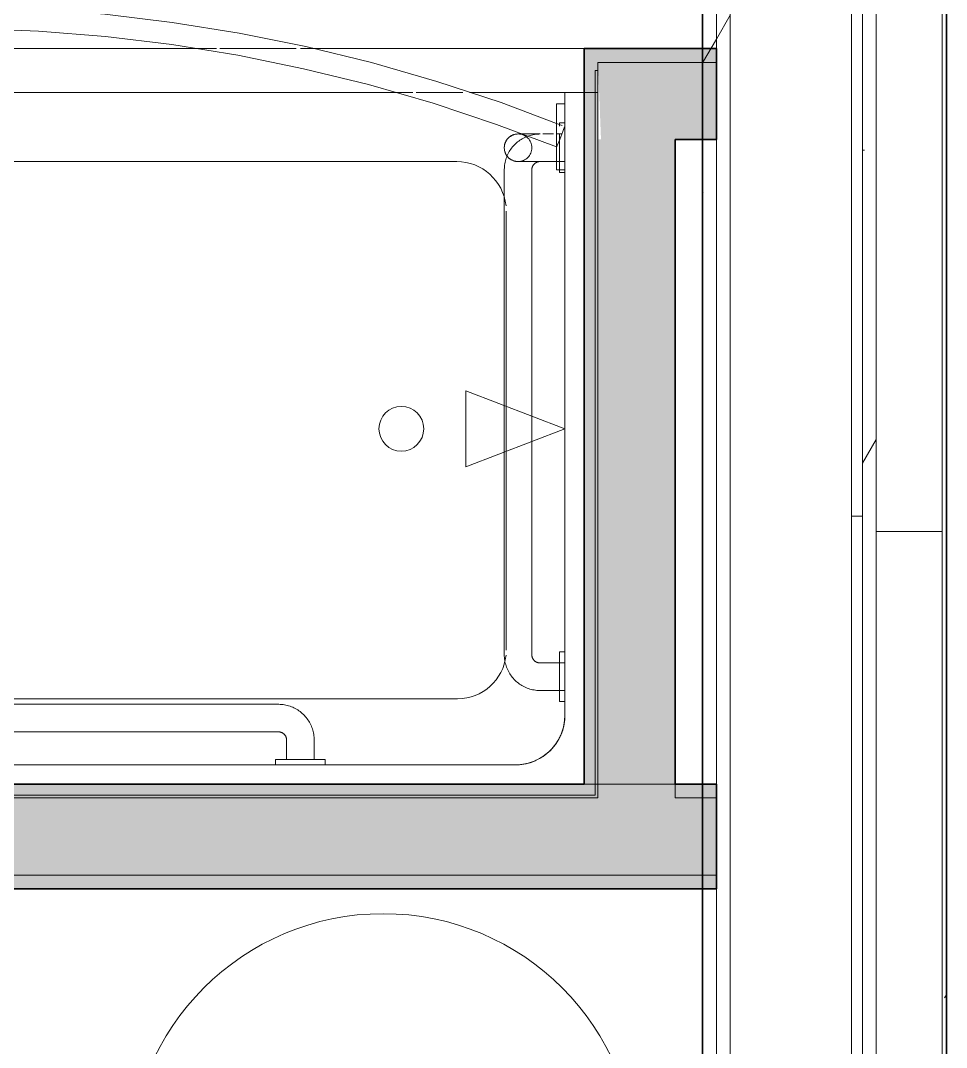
# Model space of a CAD drawing. Header units: inches. Extents: x 6 to 8416, y -388 to 6104.
# Drawn here: x 4754.59 to 4796.6, y 1080.62 to 1127.21 of the extents above; entities that cross this region are included whole.
import ezdxf

# ---------------------------------------------------------------- set-up
doc = ezdxf.new("R2010")
doc.units = ezdxf.units.IN
doc.header["$MEASUREMENT"] = 0
doc.linetypes.add('Dash 1_16_', pattern=[48, 24, -24])
doc.linetypes.add('Hidden 1_16_', pattern=[36, 24, -12])
for name, color, linetype, lineweight in [('A-GENM', 13, 'Continuous', 18), ('A-ROOM', 32, 'Continuous', 13), ('A-WALL', 113, 'Continuous', 25), ('A-WALL-PATT', 111, 'Continuous', 35), ('I-WALL', 2, 'Continuous', 25), ('M-EQPM', 50, 'Continuous', 18), ('P-SANR-FIXT', 6, 'Continuous', 18), ('Q-SPCQ', 91, 'Continuous', 18)]:
    doc.layers.add(name, color=color, linetype=linetype, lineweight=lineweight)
pattern_1 = [(0, (4127.29, 0), (61.44, 15.36), [5.069, -41.011, 5.069, -41.011, -245.76]), (0, (4127.29, 0), (61.44, 15.36), [-92.16, 5.069, -87.091, 5.069, -41.011, -107.52]), (0, (4127.29, 0), (61.44, 15.36), [-230.4, 5.069, -25.651, 5.069, -71.731]), (120, (4150.33, 7.68), (-44.02215, 45.5286), [5.069, -41.011, 5.069, -41.011, -245.76]), (120, (4150.33, 7.68), (-44.02215, 45.5286), [-92.16, 5.069, -87.091, 5.069, -41.011, -107.52]), (120, (4150.33, 7.68), (-44.02215, 45.5286), [-230.4, 5.069, -25.651, 5.069, -71.731]), (240, (4158.01, 38.4), (-17.41785, -60.8886), [5.069, -41.011, 5.069, -41.011, -245.76]), (240, (4158.01, 38.4), (-17.41785, -60.8886), [-92.16, 5.069, -87.091, 5.069, -41.011, -107.52]), (240, (4158.01, 38.4), (-17.41785, -60.8886), [-230.4, 5.069, -25.651, 5.069, -71.731])]

# ---------------------------------------------------------------- blocks, each defined once
blk = doc.blocks.new('GM BA Shower-Unit-Tub-Prefab-ICC ADA-AM - ICC Type B_ Option A Forward_ 60_W x 32_D-2224280-LEVEL 3 - PLAN Copy 1 Copy 1')
at = {"layer": 'A-GENM'}
blk.add_line((0, -32), (0.625, -32), dxfattribs=at)
blk = doc.blocks.new('PL BA Toilet-Unit-Two Piece-ICC ADA-AM - ICC Type B_ Side Approach_ Swing Up Bar-V343-LEVEL 3 - PLAN Copy 1 Copy 1')
at = {"layer": 'A-GENM', "linetype": 'Hidden 1_16_', "lineweight": 9}
for p, q in [((0, 47.172), (0, 23.578)), ((0, 23.578), (0, 22.678)), ((0, 22.536), (0, 19.066)), ((0, 18.875), (0, 18.276)), ((0, 18.276), (0, 6)), ((0, 6), (0, 0.625))]:
    blk.add_line(p, q, dxfattribs=at)
blk = doc.blocks.new('z Nested-Shower Surround-Tub-Prefab - Variable-V348-LEVEL 3 - PLAN Copy 1 Copy 1')
at = {"layer": 'A-GENM'}
for p, q in [((60, 0), (0, 0)), ((0, 0), (0, -32)), ((0, -0.625), (0, 0)), ((0, 0), (59.375, 0)), ((0, -29.875), (0, -0.625)), ((56.25, -1.5), (3.75, -1.5)), ((3.75, -1.5), (56.25, -1.5)), ((56.25, -1.5), (3.75, -1.5)), ((1.5, -3.75), (1.5, -5.058)), ((1.5, -29.25), (1.5, -3.75)), ((1.5, -3.75), (1.5, -5.058)), ((53.877, -4.5), (6.371, -4.5)), ((1.5, -5.942), (1.5, -29.058)), ((1.5, -5.942), (1.5, -29.058)), ((4.159, -15.729), (4.159, -6.712)), ((4.159, -17.771), (4.159, -15.729)), ((4.159, -26.623), (4.159, -17.771)), ((53.839, -28.873), (6.409, -28.873)), ((1.5, -30.75), (1.5, -29.25)), ((0, -32), (0, -29.875)), ((1.5, -30), (1.5, -30.75)), ((1.5, -30), (1.5, -30.75)), ((1.5, -30.75), (1.5, -32)), ((1.5, -32), (1.5, -30.75)), ((1.5, -30.75), (1.5, -32)), ((0, -32), (1.5, -32)), ((0.625, -32), (0.125, -32)), ((1.5, -32), (0.625, -32)), ((1.5, -32), (5.826, -32)), ((6.125, -32), (8.252, -32)), ((8.398, -32), (9.275, -32)), ((9.275, -32), (26.625, -32))]:
    blk.add_line(p, q, dxfattribs=at)
at = {"layer": 'A-GENM', "lineweight": 9}
for p, q in [((60, 0), (0, 0)), ((0, 0), (0, -33)), ((0, -0.625), (0, 0)), ((0, 0), (59.375, 0)), ((0.125, -33), (0.125, -0.125)), ((0.125, -0.125), (59.875, -0.125)), ((0.125, -0.313), (0.125, -0.625)), ((59.375, -0.125), (0.312, -0.125)), ((0, -29.875), (0, -0.625)), ((0.125, -0.625), (0.125, -29.875)), ((0, -32), (0, -29.875)), ((0.125, -29.875), (0.125, -32)), ((0, -33), (0, -32)), ((0.125, -32), (0.125, -33)), ((0, -33), (0.125, -33)), ((0.125, -33), (0, -33))]:
    blk.add_line(p, q, dxfattribs=at)
at = {"layer": 'A-GENM'}
blk.add_circle((8.92, -16.75), 1.016, dxfattribs=at)
for centre, radius, start, end in [((3.75, -3.75), 2.25, 90, 180), ((3.75, -3.75), 2.25, 114.9713, 155.0287), ((3.75, -3.75), 2.25, 114.9713, 150), ((3.75, -3.75), 2.25, 110.0287, 114.9713), ((3.75, -3.75), 2.25, 110.0287, 114.9713), ((3.75, -3.75), 2.25, 90, 110.0287), ((3.75, -3.75), 2.25, 105, 110.0287), ((3.75, -3.75), 2.25, 90, 105), ((3.75, -3.75), 2.25, 150, 155.0287), ((3.75, -3.75), 2.25, 159.9713, 180), ((3.75, -3.75), 2.25, 159.9713, 180), ((3.75, -3.75), 2.25, 155.0287, 159.9713), ((3.75, -3.75), 2.25, 155.0287, 159.9713), ((6.371, -6.712), 2.212, 90, 173.9023), ((6.409, -26.623), 2.25, 186.2418, 270)]:
    blk.add_arc(centre, radius, start, end, dxfattribs=at)
blk = doc.blocks.new('z Nested-Shower Grab Bars - Variable-V349-LEVEL 3 - PLAN Copy 1 Copy 1')
at = {"layer": 'A-GENM', "linetype": 'Dash 1_16_', "lineweight": 9}
for p, q in [((10.875, 0), (10.875, -0.25)), ((11.205, 0), (10.875, 0)), ((11.438, 0), (10.875, 0)), ((10.875, 0), (10.875, -0.25)), ((11.438, 0), (10.875, 0)), ((10.913, 0), (10.875, 0)), ((10.875, -0.25), (11.687, -0.25)), ((10.875, -0.25), (11.687, -0.25)), ((10.875, -0.25), (11.687, -0.25)), ((10.875, -0.25), (13.125, -0.25)), ((11.205, 0), (10.913, 0)), ((12, 0), (11.205, 0)), ((11.438, 0), (11.205, 0)), ((11.375, -0.25), (11.375, -1.125)), ((11.688, -0.25), (11.375, -0.25)), ((11.688, -0.25), (11.375, -0.25)), ((11.375, -0.25), (11.375, -1.125)), ((12.625, -0.25), (11.375, -0.25)), ((11.688, -0.25), (11.375, -0.25)), ((12, 0), (11.438, 0)), ((11.709, 0), (11.438, 0)), ((11.709, 0), (11.438, 0)), ((12.162, -0.25), (11.688, -0.25)), ((11.838, -0.25), (11.688, -0.25)), ((12.162, -0.25), (11.688, -0.25)), ((12, 0), (11.709, 0)), ((12, 0), (11.709, 0)), ((12, -0.25), (11.838, -0.25)), ((12.563, 0), (12, 0)), ((12.291, 0), (12, 0)), ((12.291, 0), (12, 0)), ((12.291, 0), (12, 0)), ((12.162, -0.25), (12, -0.25)), ((12.313, -0.25), (12.162, -0.25)), ((12.313, -0.25), (12.162, -0.25)), ((12.313, -0.25), (12.162, -0.25)), ((12.563, 0), (12.291, 0)), ((12.563, 0), (12.291, 0)), ((12.974, 0), (12.291, 0)), ((12.313, -0.25), (13.125, -0.25)), ((12.313, -0.25), (13.125, -0.25)), ((12.625, -0.25), (12.313, -0.25)), ((12.625, -0.25), (12.313, -0.25)), ((12.313, -0.25), (13.125, -0.25)), ((12.625, -0.25), (12.313, -0.25)), ((13.087, 0), (12.563, 0)), ((12.795, 0), (12.563, 0)), ((12.795, 0), (12.563, 0)), ((12.625, -1.125), (12.625, -0.25)), ((12.625, -1.125), (12.625, -0.25)), ((12.974, 0), (12.795, 0)), ((12.974, 0), (12.795, 0)), ((13.125, 0), (12.974, 0)), ((13.125, 0), (12.974, 0)), ((13.125, 0), (12.974, 0)), ((13.125, 0), (13.087, 0)), ((13.125, -0.25), (13.125, 0)), ((13.125, -0.25), (13.125, 0)), ((35, -1.5), (13, -1.5)), ((35, -1.5), (13, -1.5)), ((13, -2.75), (35, -2.75)), ((13, -2.75), (35, -2.75)), ((0.25, -2.875), (0, -2.875)), ((0, -2.875), (0, -2.913)), ((0, -2.875), (0, -2.913)), ((0, -2.913), (0, -3.205)), ((0, -2.913), (0, -3.205)), ((0, -3.205), (0, -3.709)), ((0, -3.205), (0, -3.438)), ((0.25, -3.438), (0.25, -2.875)), ((0.25, -5.125), (0.25, -2.875)), ((1.125, -3.375), (0, -3.375)), ((0, -3.375), (0, -3.396)), ((0, -3.375), (0, -3.459)), ((0, -3.396), (0, -4)), ((0, -3.459), (0, -3.558)), ((0, -3.558), (0, -3.688)), ((0, -3.688), (0, -3.838)), ((0, -3.709), (0, -4.291)), ((0, -3.838), (0, -4)), ((0, -4), (0, -4.541)), ((0, -4), (0, -4.162)), ((0, -4.162), (0, -4.313)), ((0, -4.291), (0, -4.795)), ((0, -4.313), (0, -4.442)), ((0, -4.442), (0, -4.541)), ((0, -4.541), (0, -4.604)), ((0, -4.541), (0, -4.604)), ((0, -4.563), (0, -4.795)), ((0, -4.604), (0, -4.625)), ((0, -4.604), (0, -4.625)), ((0, -4.625), (1.125, -4.625)), ((0.25, -5.125), (0.25, -4.563)), ((0, -4.795), (0, -5.087)), ((0, -4.795), (0, -4.974)), ((0, -4.974), (0, -5.087)), ((0, -5.087), (0, -5.125)), ((0, -5.087), (0, -5.125)), ((0, -5.125), (0.25, -5.125)), ((1.5, -5), (1.5, -14.674)), ((2.75, -14.194), (2.75, -5)), ((2.75, -16.306), (2.75, -14.194)), ((1.5, -14.674), (1.5, -15.826)), ((1.5, -15.826), (1.5, -27)), ((2.75, -27), (2.75, -16.306)), ((0.25, -26.875), (0, -26.875)), ((0, -26.875), (0, -27.709)), ((0, -26.875), (0, -26.913)), ((0.25, -26.875), (0, -26.875)), ((0, -26.875), (0, -27.438)), ((0, -26.875), (0, -27.026)), ((0, -26.913), (0, -27.438)), ((0.25, -27.438), (0.25, -26.875)), ((0.25, -27.687), (0.25, -26.875)), ((0.25, -27.687), (0.25, -26.875)), ((0.25, -27.709), (0.25, -26.875)), ((0, -27.026), (0, -27.709)), ((1.125, -27.375), (0, -27.375)), ((0, -27.375), (0, -27.459)), ((0, -27.375), (0, -27.396)), ((0, -27.396), (0, -27.558)), ((0, -27.438), (0, -27.709)), ((0, -27.459), (0, -27.558)), ((1.125, -27.375), (0.25, -27.375)), ((0.25, -27.375), (0.25, -27.688)), ((0.25, -27.375), (0.25, -27.688)), ((2.007, -27.375), (2.025, -27.375)), ((2.025, -27.375), (2.042, -27.375)), ((2.071, -27.375), (2.083, -27.375)), ((2.083, -27.375), (2.094, -27.375)), ((2.094, -27.375), (2.103, -27.375)), ((2.103, -27.375), (2.11, -27.375)), ((2.11, -27.375), (2.116, -27.375)), ((2.116, -27.375), (2.121, -27.375)), ((2.121, -27.375), (2.124, -27.375)), ((2.124, -27.375), (2.125, -27.375)), ((2.125, -27.375), (2.15, -27.375)), ((2.15, -27.375), (2.175, -27.377)), ((2.175, -27.377), (2.2, -27.379)), ((2.2, -27.379), (2.225, -27.383)), ((2.322, -27.407), (2.345, -27.415)), ((2.345, -27.415), (2.368, -27.424)), ((2.368, -27.424), (2.391, -27.435)), ((2.436, -27.458), (2.457, -27.47)), ((0, -27.558), (0, -27.688)), ((0, -27.558), (0, -27.688)), ((0, -27.688), (0, -27.838)), ((0, -27.688), (0, -27.838)), ((0, -27.749), (0, -28)), ((0, -27.749), (0, -28)), ((0, -27.749), (0, -28)), ((0, -27.838), (0, -28.442)), ((0, -27.838), (0, -28)), ((0.25, -27.688), (0.25, -27.838)), ((0.25, -27.688), (0.25, -27.838)), ((0.25, -27.991), (0.25, -27.749)), ((0.25, -27.838), (0.25, -28)), ((0.25, -27.838), (0.25, -28)), ((2.418, -27.984), (2.456, -27.932)), ((2.526, -27.823), (2.558, -27.766)), ((2.558, -27.766), (2.588, -27.708)), ((2.573, -27.565), (2.59, -27.583)), ((2.637, -27.642), (2.651, -27.662)), ((2.688, -27.728), (2.698, -27.75)), ((2.698, -27.75), (2.708, -27.774)), ((2.745, -27.918), (2.747, -27.943)), ((2.747, -27.943), (2.749, -27.968)), ((0, -28), (0, -28.162)), ((0, -28.113), (0, -28.291)), ((0, -28.113), (0, -28.291)), ((0, -28.113), (0, -28.291)), ((0, -28.162), (0, -28.313)), ((0, -28.291), (0, -28.503)), ((0, -28.291), (0, -28.503)), ((0, -28.291), (0, -28.503)), ((0, -28.313), (0, -28.442)), ((0.25, -28), (0.25, -28.313)), ((0.25, -28), (0.25, -28.162)), ((0.25, -28.291), (0.25, -28.113)), ((0.25, -28.162), (0.25, -28.313)), ((0.25, -28.313), (0.25, -28.442)), ((0.25, -28.313), (0.25, -28.442)), ((2.095, -28.303), (2.147, -28.264)), ((2.335, -28.085), (2.377, -28.035)), ((2.377, -28.035), (2.418, -27.984)), ((2.63, -28.368), (2.615, -28.388)), ((2.645, -28.347), (2.63, -28.368)), ((2.693, -28.26), (2.682, -28.283)), ((2.72, -28.19), (2.712, -28.214)), ((2.727, -28.166), (2.72, -28.19)), ((2.734, -28.142), (2.727, -28.166)), ((2.746, -28.068), (2.743, -28.093)), ((2.749, -27.968), (2.75, -27.993)), ((2.75, -27.993), (2.75, -28.018)), ((0, -28.442), (0, -28.541)), ((0, -28.442), (0, -28.541)), ((0, -28.541), (0, -28.604)), ((0, -28.541), (0, -28.604)), ((0, -28.563), (0, -28.795)), ((0, -28.563), (0, -28.795)), ((0, -28.563), (0, -28.795)), ((0, -28.563), (0, -28.795)), ((0, -28.604), (0, -28.625)), ((0, -28.604), (0, -28.625)), ((0.154, -28.625), (0.375, -28.625)), ((0.25, -28.442), (0.25, -28.541)), ((0.25, -28.442), (0.25, -28.541)), ((0.25, -28.541), (0.25, -28.604)), ((0.25, -28.541), (0.25, -28.604)), ((0.25, -28.604), (0.25, -28.625)), ((0.25, -28.604), (0.25, -28.625)), ((0.515, -28.625), (1.004, -28.625)), ((0.515, -28.625), (1.004, -28.625)), ((1.125, -28.625), (1.19, -28.624)), ((1.136, -28.625), (1.125, -28.625)), ((1.19, -28.624), (1.255, -28.62)), ((1.255, -28.625), (1.216, -28.625)), ((1.255, -28.62), (1.32, -28.613)), ((1.295, -28.625), (1.255, -28.625)), ((1.334, -28.625), (1.295, -28.625)), ((1.32, -28.613), (1.384, -28.604)), ((1.384, -28.604), (1.448, -28.593)), ((1.45, -28.625), (1.412, -28.625)), ((1.448, -28.593), (1.511, -28.578)), ((1.487, -28.625), (1.45, -28.625)), ((1.524, -28.625), (1.487, -28.625)), ((1.561, -28.625), (1.524, -28.625)), ((1.596, -28.625), (1.561, -28.625)), ((1.631, -28.625), (1.596, -28.625)), ((1.636, -28.543), (1.697, -28.521)), ((1.697, -28.521), (1.758, -28.497)), ((1.927, -28.625), (1.903, -28.625)), ((1.95, -28.625), (1.927, -28.625)), ((1.972, -28.625), (1.95, -28.625)), ((1.993, -28.625), (1.972, -28.625)), ((2.012, -28.625), (1.993, -28.625)), ((2.03, -28.625), (2.012, -28.625)), ((2.046, -28.625), (2.03, -28.625)), ((2.061, -28.625), (2.046, -28.625)), ((2.112, -28.625), (2.105, -28.625)), ((2.118, -28.625), (2.112, -28.625)), ((2.122, -28.625), (2.118, -28.625)), ((2.124, -28.625), (2.122, -28.625)), ((2.125, -28.625), (2.124, -28.625)), ((2.138, -28.625), (2.125, -28.625)), ((2.238, -28.615), (2.213, -28.619)), ((2.311, -28.597), (2.287, -28.604)), ((2.381, -28.57), (2.358, -28.58)), ((2.403, -28.56), (2.381, -28.57)), ((0, -28.974), (0, -29.087)), ((0, -28.974), (0, -29.087)), ((0, -28.974), (0, -29.087)), ((0, -28.974), (0, -29.087)), ((0, -29.087), (0, -29.125)), ((0, -29.087), (0, -29.125)), ((0, -29.087), (0, -29.125)), ((0, -29.087), (0, -29.125)), ((0, -29.125), (0.245, -29.125)), ((0, -29.125), (0.245, -29.125)), ((0.25, -29.087), (0.25, -28.974)), ((0.25, -29.087), (0.25, -28.974)), ((0.25, -29.087), (0.25, -28.974)), ((0.25, -29.087), (0.25, -28.974)), ((0.25, -29.125), (0.25, -29.087)), ((0.25, -29.125), (0.25, -29.087)), ((0.25, -29.125), (0.25, -29.087)), ((0.25, -29.125), (0.25, -29.087))]:
    blk.add_line(p, q, dxfattribs=at)
at = {"layer": 'A-GENM', "linetype": 'Dash 1_16_', "lineweight": 9, "flags": 128}
for points in [[(11.375, -1.125), (11.376, -1.19), (11.38, -1.255), (11.387, -1.32), (11.396, -1.384), (11.407, -1.448), (11.422, -1.511), (11.438, -1.574), (11.457, -1.636), (11.479, -1.697), (11.503, -1.758), (11.53, -1.817), (11.559, -1.875), (11.59, -1.932), (11.623, -1.988), (11.659, -2.043), (11.697, -2.095), (11.736, -2.147), (11.778, -2.197), (11.822, -2.244), (11.868, -2.291), (11.915, -2.335), (11.965, -2.377), (12.016, -2.418), (12.068, -2.456), (12.122, -2.492), (12.177, -2.526), (12.234, -2.558), (12.292, -2.588), (12.351, -2.615), (12.411, -2.64), (12.472, -2.662), (12.534, -2.682), (12.597, -2.699), (12.66, -2.714), (12.724, -2.726), (12.788, -2.736), (12.853, -2.743), (12.917, -2.748), (12.982, -2.75), (13, -2.75)], [(11.375, -1.125), (11.376, -1.19), (11.38, -1.255), (11.387, -1.32), (11.396, -1.384), (11.407, -1.448), (11.422, -1.511), (11.438, -1.574), (11.457, -1.636), (11.479, -1.697), (11.503, -1.758), (11.53, -1.817), (11.559, -1.875), (11.59, -1.932), (11.623, -1.988), (11.659, -2.043), (11.697, -2.095), (11.736, -2.147), (11.778, -2.197), (11.822, -2.244), (11.868, -2.291), (11.915, -2.335), (11.965, -2.377), (12.016, -2.418), (12.068, -2.456), (12.122, -2.492), (12.177, -2.526), (12.234, -2.558), (12.292, -2.588), (12.351, -2.615), (12.411, -2.64), (12.472, -2.662), (12.534, -2.682), (12.597, -2.699), (12.66, -2.714), (12.724, -2.726), (12.788, -2.736), (12.853, -2.743), (12.917, -2.748), (12.982, -2.75), (13, -2.75)], [(13, -1.5), (12.985, -1.5), (12.97, -1.499), (12.955, -1.497), (12.94, -1.495), (12.925, -1.493), (12.911, -1.489), (12.896, -1.485), (12.882, -1.481), (12.868, -1.476), (12.854, -1.47), (12.84, -1.464), (12.827, -1.458), (12.814, -1.45), (12.801, -1.443), (12.788, -1.435), (12.776, -1.426), (12.764, -1.417), (12.753, -1.407), (12.742, -1.397), (12.731, -1.386), (12.721, -1.375), (12.711, -1.364), (12.702, -1.352), (12.693, -1.34), (12.684, -1.328), (12.677, -1.315), (12.669, -1.302), (12.662, -1.288), (12.656, -1.275), (12.65, -1.261), (12.645, -1.247), (12.641, -1.233), (12.637, -1.218), (12.633, -1.203), (12.63, -1.189), (12.628, -1.174), (12.627, -1.159), (12.625, -1.144), (12.625, -1.129), (12.625, -1.125)], [(13, -1.5), (12.985, -1.5), (12.97, -1.499), (12.955, -1.497), (12.94, -1.495), (12.925, -1.493), (12.911, -1.489), (12.896, -1.485), (12.882, -1.481), (12.868, -1.476), (12.854, -1.47), (12.84, -1.464), (12.827, -1.458), (12.814, -1.45), (12.801, -1.443), (12.788, -1.435), (12.776, -1.426), (12.764, -1.417), (12.753, -1.407), (12.742, -1.397), (12.731, -1.386), (12.721, -1.375), (12.711, -1.364), (12.702, -1.352), (12.693, -1.34), (12.684, -1.328), (12.677, -1.315), (12.669, -1.302), (12.662, -1.288), (12.656, -1.275), (12.65, -1.261), (12.645, -1.247), (12.641, -1.233), (12.637, -1.218), (12.633, -1.203), (12.63, -1.189), (12.628, -1.174), (12.627, -1.159), (12.625, -1.144), (12.625, -1.129), (12.625, -1.125)], [(2.75, -5), (2.749, -4.935), (2.745, -4.87), (2.738, -4.805), (2.729, -4.741), (2.718, -4.677), (2.703, -4.614), (2.687, -4.551), (2.668, -4.489), (2.646, -4.428), (2.622, -4.367), (2.595, -4.308), (2.566, -4.25), (2.535, -4.193), (2.502, -4.137), (2.466, -4.082), (2.428, -4.03), (2.389, -3.978), (2.347, -3.928), (2.303, -3.881), (2.257, -3.834), (2.21, -3.79), (2.16, -3.748), (2.109, -3.707), (2.057, -3.669), (2.003, -3.633), (1.948, -3.599), (1.891, -3.567), (1.833, -3.537), (1.774, -3.51), (1.714, -3.485), (1.653, -3.463), (1.591, -3.443), (1.528, -3.426), (1.465, -3.411), (1.401, -3.399), (1.337, -3.389), (1.272, -3.382), (1.208, -3.377), (1.143, -3.375), (1.125, -3.375)], [(1.125, -4.625), (1.14, -4.625), (1.155, -4.626), (1.17, -4.628), (1.185, -4.63), (1.2, -4.632), (1.214, -4.636), (1.229, -4.64), (1.243, -4.644), (1.257, -4.649), (1.271, -4.655), (1.285, -4.661), (1.298, -4.667), (1.311, -4.675), (1.324, -4.682), (1.337, -4.69), (1.349, -4.699), (1.361, -4.708), (1.372, -4.718), (1.383, -4.728), (1.394, -4.739), (1.404, -4.75), (1.414, -4.761), (1.423, -4.773), (1.432, -4.785), (1.441, -4.797), (1.448, -4.81), (1.456, -4.823), (1.463, -4.837), (1.469, -4.85), (1.475, -4.864), (1.48, -4.878), (1.484, -4.892), (1.488, -4.907), (1.492, -4.922), (1.495, -4.936), (1.497, -4.951), (1.498, -4.966), (1.5, -4.981), (1.5, -4.996), (1.5, -5)], [(1.5, -27), (1.5, -27.015), (1.499, -27.03), (1.497, -27.045), (1.495, -27.06), (1.493, -27.075), (1.489, -27.089), (1.485, -27.104), (1.481, -27.118), (1.476, -27.132), (1.47, -27.146), (1.464, -27.16), (1.458, -27.173), (1.45, -27.186), (1.443, -27.199), (1.435, -27.212), (1.426, -27.224), (1.417, -27.236), (1.407, -27.247), (1.397, -27.258), (1.386, -27.269), (1.375, -27.279), (1.364, -27.289), (1.352, -27.298), (1.34, -27.307), (1.328, -27.316), (1.315, -27.323), (1.302, -27.331), (1.288, -27.338), (1.275, -27.344), (1.261, -27.35), (1.247, -27.355), (1.233, -27.359), (1.218, -27.363), (1.203, -27.367), (1.189, -27.37), (1.174, -27.372), (1.159, -27.373), (1.144, -27.375), (1.129, -27.375), (1.125, -27.375)], [(2.64, -27.589), (2.662, -27.528), (2.682, -27.466), (2.699, -27.403), (2.714, -27.34), (2.726, -27.276), (2.736, -27.212), (2.743, -27.147), (2.748, -27.083), (2.75, -27.018), (2.75, -27)], [(1.125, -27.375), (1.165, -27.375), (1.205, -27.375), (1.245, -27.375), (1.284, -27.375), (1.324, -27.375), (1.363, -27.375), (1.401, -27.375), (1.44, -27.375), (1.477, -27.375), (1.514, -27.375), (1.551, -27.375), (1.587, -27.375), (1.622, -27.375), (1.656, -27.375), (1.69, -27.375), (1.722, -27.375), (1.754, -27.375), (1.784, -27.375), (1.814, -27.375), (1.842, -27.375), (1.87, -27.375), (1.896, -27.375), (1.921, -27.375), (1.944, -27.375), (1.966, -27.375)], [(1.966, -27.375), (1.987, -27.375), (2.007, -27.375)], [(2.042, -27.375), (2.057, -27.375), (2.071, -27.375)], [(2.225, -27.383), (2.249, -27.387), (2.274, -27.393), (2.298, -27.399), (2.322, -27.407)], [(2.391, -27.435), (2.414, -27.446), (2.436, -27.458)], [(2.457, -27.47), (2.478, -27.484), (2.498, -27.499)], [(2.456, -27.932), (2.492, -27.878), (2.526, -27.823)], [(2.498, -27.499), (2.518, -27.514), (2.537, -27.53)], [(2.537, -27.53), (2.556, -27.547), (2.573, -27.565)], [(2.588, -27.708), (2.615, -27.649), (2.64, -27.589)], [(2.59, -27.583), (2.607, -27.602), (2.622, -27.621), (2.637, -27.642)], [(2.651, -27.662), (2.664, -27.684), (2.676, -27.705), (2.688, -27.728)], [(2.708, -27.774), (2.716, -27.797), (2.724, -27.821), (2.73, -27.845), (2.736, -27.869), (2.741, -27.894), (2.745, -27.918)], [(1.875, -28.441), (1.932, -28.41), (1.988, -28.377), (2.043, -28.341), (2.095, -28.303)], [(2.147, -28.264), (2.197, -28.222), (2.244, -28.178), (2.291, -28.132), (2.335, -28.085)], [(2.615, -28.388), (2.599, -28.407), (2.583, -28.426), (2.565, -28.444), (2.547, -28.461)], [(2.682, -28.283), (2.671, -28.305), (2.658, -28.326), (2.645, -28.347)], [(2.712, -28.214), (2.703, -28.237), (2.693, -28.26)], [(2.743, -28.093), (2.739, -28.118), (2.734, -28.142)], [(2.75, -28.018), (2.749, -28.043), (2.746, -28.068)], [(1.216, -28.625), (1.176, -28.625), (1.136, -28.625)], [(1.412, -28.625), (1.373, -28.625), (1.334, -28.625)], [(1.511, -28.578), (1.574, -28.562), (1.636, -28.543)], [(1.85, -28.625), (1.822, -28.625), (1.792, -28.625), (1.762, -28.625), (1.731, -28.625), (1.699, -28.625), (1.665, -28.625), (1.631, -28.625)], [(1.758, -28.497), (1.817, -28.47), (1.875, -28.441)], [(1.903, -28.625), (1.877, -28.625), (1.85, -28.625)], [(2.105, -28.625), (2.096, -28.625), (2.086, -28.625), (2.074, -28.625), (2.061, -28.625)], [(2.213, -28.619), (2.188, -28.622), (2.163, -28.624), (2.138, -28.625)], [(2.287, -28.604), (2.262, -28.61), (2.238, -28.615)], [(2.358, -28.58), (2.334, -28.589), (2.311, -28.597)], [(2.447, -28.536), (2.426, -28.548), (2.403, -28.56)], [(2.489, -28.508), (2.468, -28.522), (2.447, -28.536)], [(2.547, -28.461), (2.528, -28.477), (2.509, -28.493), (2.489, -28.508)]]:
    blk.add_lwpolyline(points, dxfattribs=at)
at = {"layer": 'A-GENM', "linetype": 'Dash 1_16_', "lineweight": 9}
for start, end in [(90, 270), (270, 90)]:
    blk.add_arc((2.125, -28), 0.625, start, end, dxfattribs=at)
blk = doc.blocks.new('z Nested-Shower Fixtures - Variable-2223649-LEVEL 3 - PLAN Copy 1 Copy 1')
at = {"layer": 'P-SANR-FIXT'}
for p, q in [((4.5, 1.727), (0, 0)), ((4.5, -1.727), (4.5, 1.727)), ((0, 0), (4.5, -1.727))]:
    blk.add_line(p, q, dxfattribs=at)
blk = doc.blocks.new('SE BA Shower Curtain Rod-AM - 1_ Dia__ 76_ AFF-V351-LEVEL 3 - PLAN Copy 1 Copy 1')
at = {"layer": 'Q-SPCQ'}
for p, q in [((0.375, 1.5), (0, 1.5)), ((0, 1.5), (0, -1.5)), ((0, 1.5), (0, 0.75)), ((0.375, 0.75), (0.375, 1.5)), ((0.375, -1.5), (0.375, 1.5)), ((0, 0.75), (0, 0.388)), ((0.375, 0.391), (0.375, 0.75)), ((0, 0.388), (0, -0.75)), ((0.235, 0.12), (0.14, -0.12)), ((0.235, 0.12), (0.187, 0)), ((0.28, 0.232), (0.235, 0.12)), ((0.28, 0.232), (0.235, 0.12)), ((0.348, 0.402), (0.28, 0.232)), ((0.318, 0.328), (0.28, 0.232)), ((0.348, 0.402), (0.318, 0.328)), ((0.366, 0.449), (0.348, 0.402)), ((0.366, 0.449), (0.348, 0.402)), ((0.373, 0.464), (0.366, 0.449)), ((0.373, 0.464), (0.366, 0.449)), ((0.009, -0.449), (0.002, -0.464)), ((0.009, -0.449), (0.002, -0.464)), ((0.027, -0.402), (0.009, -0.449)), ((0.027, -0.402), (0.009, -0.449)), ((0.095, -0.232), (0.027, -0.402)), ((0.057, -0.328), (0.027, -0.402)), ((0.095, -0.232), (0.057, -0.328)), ((0.14, -0.12), (0.095, -0.232)), ((0.14, -0.12), (0.095, -0.232)), ((0.187, 0), (0.14, -0.12)), ((0, -0.75), (0, -1.5)), ((0.128, -0.512), (0.375, -0.604)), ((0.375, -0.75), (0.375, -0.521)), ((0.375, -1.5), (0.375, -0.75)), ((0, -1.5), (0.375, -1.5))]:
    blk.add_line(p, q, dxfattribs=at)
at = {"layer": 'Q-SPCQ', "flags": 128}
for points in [[(56.625, 0.464), (53.782, -0.604), (50.896, -1.558), (47.974, -2.395), (45.022, -3.115), (42.042, -3.716), (39.041, -4.198), (36.024, -4.56), (32.994, -4.8), (29.957, -4.919), (26.917, -4.916), (23.881, -4.792), (20.851, -4.547), (17.834, -4.181), (14.834, -3.694), (11.856, -3.088), (8.904, -2.363), (5.984, -1.52), (3.099, -0.562), (0.375, 0.464)], [(0.375, -0.604), (2.885, -1.547), (5.809, -2.513), (8.769, -3.362), (11.761, -4.091), (14.779, -4.7), (17.82, -5.189), (20.877, -5.555), (23.947, -5.798), (27.024, -5.919), (30.103, -5.916), (33.18, -5.791), (36.25, -5.542), (39.306, -5.171), (42.346, -4.678), (45.364, -4.063), (48.354, -3.329), (51.313, -2.475), (54.235, -1.504), (56.625, -0.605)]]:
    blk.add_lwpolyline(points, dxfattribs=at)
blk = doc.blocks.new('PL Water Heater-IL - 40 Gallon-2510271-LEVEL 3 - PLAN Copy 1 Copy 1')
at = {"layer": 'M-EQPM'}
blk.add_circle((0, 0), 11.5, dxfattribs=at)

msp = doc.modelspace()

# ---------------------------------------------------------------- hatches: boundary and pattern name
at = {"layer": 'A-WALL-PATT', "lineweight": 9}
h = msp.add_hatch(dxfattribs=at)
h.set_pattern_fill('FP_44', color=256, style=0, pattern_type=2)
h.set_pattern_definition(pattern_1)
h.paths.add_polyline_path([(4796.41533733, 572.18577679), (4796.60283733, 572.37327679), (4796.60283733, 618.06077679), (4796.41533733, 618.06077679), (4796.41533733, 586.97431081)])
h.paths.add_polyline_path([(4796.60283733, 666.06077679), (4796.60283733, 714.06077679), (4796.41533733, 714.06077679), (4796.41533733, 666.06077679)])
h.paths.add_polyline_path([(4796.60283733, 762.06077679), (4796.60283733, 858.06077679), (4796.41533733, 858.06077679), (4796.41533733, 762.06077679)])
h.paths.add_polyline_path([(4796.60283733, 906.06077679), (4796.60283733, 954.06077679), (4796.41533733, 954.06077679), (4796.41533733, 906.06077679)])
h.paths.add_polyline_path([(4796.41533733, 1018.37327679), (4796.60283733, 1020.06077679), (4796.60283733, 1254.56077679), (4796.41533733, 1256.24827679), (4796.41533733, 1039.65456081)])
h.paths.add_polyline_path([(4796.41533733, 1320.56077679), (4796.60283733, 1320.56077679), (4796.60283733, 1339.99827679), (4796.41533733, 1339.81077679), (4796.41533733, 1334.88081081)])
h = msp.add_hatch(dxfattribs=at)
h.set_pattern_fill('FP_45', color=256, style=0, pattern_type=2)
h.set_pattern_definition([(0, (4127.29, 0), (0, 48), []), (90, (4127.29, 0), (-48, 3e-15), [])])
h.paths.add_polyline_path([(4793.41533733, 571.18577679), (4796.41533733, 571.18577679), (4796.41533733, 618.06077679), (4793.41533733, 618.06077679), (4793.41533733, 586.97431081)])
h.paths.add_polyline_path([(4793.41533733, 666.06077679), (4796.41533733, 666.06077679), (4796.41533733, 714.06077679), (4793.41533733, 714.06077679)])
h.paths.add_polyline_path([(4796.41533733, 762.06077679), (4796.41533733, 858.06077679), (4793.41533733, 858.06077679), (4793.41533733, 762.06077679), (4794.60283733, 762.06077679)])
h.paths.add_polyline_path([(4796.41533733, 906.06077679), (4796.41533733, 954.06077679), (4793.41533733, 954.06077679), (4793.41533733, 906.06077679), (4794.60283733, 906.06077679)])
h.paths.add_polyline_path([(4793.41533733, 1002.06077679), (4794.60283733, 1002.06077679), (4796.41533733, 1018.37327679), (4796.41533733, 1256.24827679), (4794.60283733, 1272.56077679), (4793.41533733, 1272.56077679), (4793.41533733, 1039.65456081)])
h.paths.add_polyline_path([(4793.41533733, 1320.56077679), (4796.41533733, 1320.56077679), (4796.41533733, 1339.81077679), (4793.41533733, 1339.81077679), (4793.41533733, 1334.88081081)])
h = msp.add_hatch(dxfattribs=at)
h.set_pattern_fill('FP_44', color=256, style=0, pattern_type=2)
h.set_pattern_definition(pattern_1)
h.paths.add_polyline_path([(4792.79033733, 570.56077679), (4793.41533733, 570.56077679), (4793.41533733, 618.06077679), (4792.79033733, 618.06077679), (4792.79033733, 586.97431081)])
h.paths.add_polyline_path([(4793.41533733, 666.06077679), (4793.41533733, 714.06077679), (4792.79033733, 714.06077679), (4792.79033733, 666.06077679)])
h.paths.add_polyline_path([(4793.41533733, 762.06077679), (4793.41533733, 858.06077679), (4792.79033733, 858.06077679), (4792.79033733, 762.06077679)])
h.paths.add_polyline_path([(4793.41533733, 906.06077679), (4793.41533733, 954.06077679), (4792.79033733, 954.06077679), (4792.79033733, 906.06077679)])
h.paths.add_polyline_path([(4792.79033733, 1002.06077679), (4793.41533733, 1002.06077679), (4793.41533733, 1272.56077679), (4792.79033733, 1272.56077679), (4792.79033733, 1039.65456081)])
h.paths.add_polyline_path([(4793.41533733, 1320.56077679), (4793.41533733, 1336.81077679), (4792.79033733, 1336.81077679), (4792.79033733, 1320.56077679)])
h = msp.add_hatch(dxfattribs=at)
h.set_pattern_fill('FP_46', color=256, style=0, pattern_type=2)
h.set_pattern_definition([(0, (4127.3, 0), (0, 480), [480, 0, 0, 0]), (284.036, (4453.69, 96), (479.994, -1440.002), [98.955, -1880.136]), (284.036, (4434.49, 96), (479.994, -1440.002), [98.955, -1880.136]), (284.036, (4415.29, 96), (479.994, -1440.002), [98.955, -1880.136]), (284.036, (4165.69, 192), (479.994, -1440.002), [98.955, -1880.136]), (284.036, (4146.49, 192), (479.994, -1440.002), [98.955, -1880.136]), (284.036, (4127.29, 192), (479.994, -1440.002), [98.955, -1880.136]), (284.036, (4309.69, 288), (479.994, -1440.002), [98.955, -1880.136]), (284.036, (4290.49, 288), (479.994, -1440.002), [98.955, -1880.136]), (284.036, (4271.29, 288), (479.994, -1440.002), [98.955, -1880.136]), (284.036, (4453.69, 384), (479.994, -1440.002), [98.955, -1880.136]), (284.036, (4434.49, 384), (479.994, -1440.002), [98.955, -1880.136]), (284.036, (4415.29, 384), (479.994, -1440.002), [98.955, -1880.136]), (284.036, (4165.69, 480), (479.994, -1440.002), [98.955, -1880.136]), (284.036, (4146.49, 480), (479.994, -1440.002), [98.955, -1880.136]), (284.036, (4127.29, 480), (479.994, -1440.002), [98.955, -1880.136]), (0, (4127.3, 48), (0, 480), [480, 0, 0, 0]), (0, (4127.3, 96), (0, 480), [480, 0, 0, 0]), (0, (4127.3, 144), (0, 480), [480, 0, 0, 0]), (0, (4127.3, 192), (0, 480), [480, 0, 0, 0]), (0, (4127.3, 240), (0, 480), [480, 0, 0, 0]), (0, (4127.3, 288), (0, 480), [480, 0, 0, 0]), (0, (4127.3, 336), (0, 480), [480, 0, 0, 0]), (0, (4127.3, 384), (0, 480), [480, 0, 0, 0]), (0, (4127.3, 432), (0, 480), [480, 0, 0, 0])])
h.paths.add_polyline_path([(4792.29033733, 570.06077679), (4792.79033733, 570.06077679), (4792.79033733, 618.06077679), (4792.29033733, 618.06077679), (4792.29033733, 586.97431081)])
h.paths.add_polyline_path([(4792.79033733, 666.06077679), (4792.79033733, 714.06077679), (4792.29033733, 714.06077679), (4792.29033733, 666.06077679)])
h.paths.add_polyline_path([(4792.29033733, 762.06077679), (4792.79033733, 762.06077679), (4792.79033733, 858.06077679), (4792.29033733, 858.06077679), (4792.29033733, 803.47356081)])
h.paths.add_polyline_path([(4792.29033733, 906.06077679), (4792.79033733, 906.06077679), (4792.79033733, 954.06077679), (4792.29033733, 954.06077679), (4792.29033733, 921.56406081)])
h.paths.add_polyline_path([(4792.79033733, 1002.06077679), (4792.79033733, 1272.56077679), (4792.29033733, 1272.56077679), (4792.29033733, 1002.06077679)])
h.paths.add_polyline_path([(4792.29033733, 1320.56077679), (4792.79033733, 1320.56077679), (4792.79033733, 1335.56077679), (4792.29033733, 1335.56077679), (4792.29033733, 1334.88081081)])
h = msp.add_hatch(dxfattribs=at)
h.set_pattern_fill('FP_44', color=256, style=0, pattern_type=2)
h.set_pattern_definition(pattern_1)
h.paths.add_polyline_path([(4786.16533733, 563.93577679), (4786.79033733, 563.93577679), (4786.79033733, 618.06077679), (4786.16533733, 618.06077679), (4786.16533733, 567.29256081)])
h.paths.add_polyline_path([(4786.79033733, 666.06077679), (4786.79033733, 714.06077679), (4786.16533733, 714.06077679), (4786.16533733, 666.06077679)])
h.paths.add_polyline_path([(4786.16533733, 762.06077679), (4786.79033733, 762.06077679), (4786.79033733, 858.06077679), (4786.16533733, 858.06077679), (4786.16533733, 803.47356081)])
h.paths.add_polyline_path([(4786.16533733, 906.06077679), (4786.79033733, 906.06077679), (4786.79033733, 915.06077679), (4786.16533733, 915.06077679), (4786.16533733, 914.43577679)])
h.paths.add_polyline_path([(4786.79033733, 923.06077679), (4786.79033733, 954.06077679), (4786.16533733, 954.06077679), (4786.16533733, 923.06077679)])
h.paths.add_polyline_path([(4786.16533733, 1002.06077679), (4786.79033733, 1002.06077679), (4786.79033733, 1272.56077679), (4786.16533733, 1272.56077679), (4786.16533733, 1039.65456081)])
h.paths.add_polyline_path([(4786.79033733, 1320.56077679), (4786.79033733, 1329.56077679), (4786.16533733, 1329.56077679), (4786.16533733, 1320.56077679)])
h = msp.add_hatch(dxfattribs=at)
h.set_pattern_fill('FP_44', color=256, style=0, pattern_type=2)
h.set_pattern_definition(pattern_1)
h.paths.add_polyline_path([(4785.54033733, 563.31077679), (4786.16533733, 563.31077679), (4786.16533733, 618.06077679), (4785.54033733, 618.06077679), (4785.54033733, 567.29256081)])
h.paths.add_polyline_path([(4786.16533733, 666.06077679), (4786.16533733, 714.06077679), (4785.54033733, 714.06077679), (4785.54033733, 666.06077679)])
h.paths.add_polyline_path([(4785.54033733, 762.06077679), (4786.16533733, 762.06077679), (4786.16533733, 858.06077679), (4785.54033733, 858.06077679), (4785.54033733, 803.47356081)])
h.paths.add_polyline_path([(4785.54033733, 906.06077679), (4786.16533733, 906.06077679), (4786.16533733, 914.43577679), (4785.54033733, 914.43577679)])
h.paths.add_polyline_path([(4786.16533733, 923.68577679), (4786.16533733, 954.06077679), (4785.54033733, 954.06077679), (4785.54033733, 923.68577679)])
h.paths.add_polyline_path([(4786.16533733, 1002.06077679), (4786.16533733, 1272.56077679), (4785.54033733, 1272.56077679), (4785.54033733, 1002.06077679)])
h.paths.add_polyline_path([(4785.54033733, 1320.56077679), (4786.16533733, 1320.56077679), (4786.16533733, 1328.93577679), (4785.54033733, 1328.93577679), (4785.54033733, 1328.31077679)])
at = {"layer": 'A-WALL-PATT', "lineweight": 25, "transparency": 33554560}
for points in [[(4786.16533733, 1125.31077679), (4786.16533733, 1125.93577679), (4780.16533733, 1125.93577679), (4780.16533733, 1125.31077679), (4780.92803685, 1125.31077679)], [(4780.79033733, 1092.56077679), (4780.79033733, 1125.31077679), (4780.16533733, 1125.31077679), (4780.16533733, 1092.56077679)], [(4780.92803685, 1087.81077679), (4786.16533733, 1087.81077679), (4786.16533733, 1088.43577679), (4721.41533733, 1088.43577679), (4721.41533733, 1087.81077679), (4764.05678685, 1087.81077679)]]:
    msp.add_hatch(color=10, dxfattribs=at).paths.add_polyline_path(points)
at = {"layer": 'A-WALL-PATT', "transparency": 33554560}
h = msp.add_hatch(color=10, dxfattribs=at)
h.paths.add_polyline_path([(4721.41533733, 1091.93577679), (4780.79033733, 1091.93577679), (4780.79033733, 1092.56077679), (4721.41533733, 1092.56077679)])
h.paths.add_polyline_path([(4784.29033733, 1091.93577679), (4786.16533733, 1091.93577679), (4786.16533733, 1092.56077679), (4784.29033733, 1092.56077679)])
at = {"layer": 'I-WALL', "transparency": 33554560}
for points in [[(4784.29033733, 1121.81077679), (4786.16533733, 1121.81077679), (4786.16533733, 1125.31077679), (4780.79033733, 1125.31077679), (4780.92803685, 1121.81077679)], [(4780.79033733, 1091.93577679), (4784.29033733, 1091.93577679), (4784.29033733, 1121.81077679), (4780.79033733, 1121.81077679), (4780.79033733, 1092.56077679)], [(4764.05678685, 1088.43577679), (4786.16533733, 1088.43577679), (4786.16533733, 1091.93577679), (4720.79033733, 1091.93577679), (4720.79033733, 1088.43577679), (4747.18553685, 1088.43577679)]]:
    msp.add_hatch(color=10, dxfattribs=at).paths.add_polyline_path(points)

# ---------------------------------------------------------------- linework, layer by layer
at = {"layer": 'A-ROOM', "lineweight": 9, "flags": 128}
msp.add_lwpolyline([(4411.41533733, 925.81077679), (4495.79033733, 925.81077679), (4497.04033733, 925.81077679), (4497.04033733, 925.68577679), (4502.66533733, 925.68577679), (4502.66533733, 993.18577679), (4507.41533733, 993.18577679), (4507.41533733, 925.68577679), (4543.66533733, 925.68577679), (4543.66533733, 926.24858278), (4543.66533733, 993.18577679), (4548.41533733, 993.18577679), (4548.41533733, 926.18577679), (4549.72639075, 926.18577679), (4659.54033733, 926.18577679), (4659.54033733, 923.68577679), (4785.54033733, 923.68577679), (4785.54033733, 1087.81077679), (4719.04033733, 1087.81077679), (4719.04033733, 1092.56077679), (4785.54033733, 1092.56077679), (4785.54033733, 1328.31077679), (4139.04033733, 1328.31077679)], dxfattribs=at)
at = {"layer": 'A-WALL', "lineweight": 35}
for p, q in [((4785.54033733, 1272.56077679), (4785.54033733, 1002.06077679)), ((4796.60283733, 1020.06077679), (4796.60283733, 1254.56077679))]:
    msp.add_line(p, q, dxfattribs=at)
at = {"layer": 'A-WALL', "lineweight": 9}
for p, q in [((4786.16533733, 1002.06077679), (4786.16533733, 1272.56077679)), ((4786.79033733, 1002.06077679), (4786.79033733, 1272.56077679)), ((4792.29033733, 1002.06077679), (4792.29033733, 1272.56077679)), ((4792.79033733, 1002.06077679), (4792.79033733, 1272.56077679)), ((4793.41533733, 1002.06077679), (4793.41533733, 1272.56077679)), ((4796.41533733, 1018.37327679), (4796.41533733, 1256.24827679)), ((4780.79033733, 1125.31077679), (4786.16533733, 1125.31077679)), ((4780.79033733, 1091.93577679), (4780.79033733, 1125.31077679)), ((4784.29033733, 1092.56077679), (4784.29033733, 1091.93577679)), ((4780.79033733, 1091.93577679), (4720.79033733, 1091.93577679)), ((4786.16533733, 1091.93577679), (4784.29033733, 1091.93577679)), ((4786.16533733, 1088.43577679), (4720.79033733, 1088.43577679))]:
    msp.add_line(p, q, dxfattribs=at)
at = {"layer": 'I-WALL', "lineweight": 35}
for p, q in [((4786.16533733, 1125.93577679), (4780.16533733, 1125.93577679)), ((4780.16533733, 1125.93577679), (4780.16533733, 1092.56077679)), ((4786.16533733, 1121.81077679), (4786.16533733, 1125.93577679)), ((4784.29033733, 1121.81077679), (4786.16533733, 1121.81077679)), ((4784.29033733, 1092.56077679), (4784.29033733, 1121.81077679)), ((4780.16533733, 1092.56077679), (4721.41533733, 1092.56077679)), ((4786.16533733, 1092.56077679), (4784.29033733, 1092.56077679)), ((4786.16533733, 1087.81077679), (4786.16533733, 1092.56077679)), ((4721.41533733, 1087.81077679), (4786.16533733, 1087.81077679))]:
    msp.add_line(p, q, dxfattribs=at)

# ---------------------------------------------------------------- block references
at = {"layer": 'A-GENM', "lineweight": 9, "rotation": 180}
msp.add_blockref('z Nested-Shower Surround-Tub-Prefab - Variable-V348-LEVEL 3 - PLAN Copy 1 Copy 1', (4780.79033733, 1091.93577679), dxfattribs=at)
at = {"layer": 'A-GENM', "rotation": 180}
msp.add_blockref('GM BA Shower-Unit-Tub-Prefab-ICC ADA-AM - ICC Type B_ Option A Forward_ 60_W x 32_D-2224280-LEVEL 3 - PLAN Copy 1 Copy 1', (4780.79033733, 1091.93577679), dxfattribs=at)
at = {"layer": 'A-GENM', "linetype": 'Dash 1_16_', "lineweight": 9, "rotation": 180}
msp.add_blockref('z Nested-Shower Grab Bars - Variable-V349-LEVEL 3 - PLAN Copy 1 Copy 1', (4779.29033733, 1093.43577679), dxfattribs=at)
at = {"layer": 'M-EQPM', "rotation": 180}
msp.add_blockref('PL Water Heater-IL - 40 Gallon-2510271-LEVEL 3 - PLAN Copy 1 Copy 1', (4771.04033733, 1075.18577679), dxfattribs=at)
at = {"layer": 'P-SANR-FIXT'}
for name, p, rotation in [('PL BA Toilet-Unit-Two Piece-ICC ADA-AM - ICC Type B_ Side Approach_ Swing Up Bar-V343-LEVEL 3 - PLAN Copy 1 Copy 1', (4786.16533733, 1125.93577679), 90.0000000000019), ('z Nested-Shower Fixtures - Variable-2223649-LEVEL 3 - PLAN Copy 1 Copy 1', (4779.29033733, 1108.68577679), 180)]:
    msp.add_blockref(name, p, dxfattribs=dict(at, rotation=rotation))
at = {"layer": 'Q-SPCQ', "rotation": 180}
msp.add_blockref('SE BA Shower Curtain Rod-AM - 1_ Dia__ 76_ AFF-V351-LEVEL 3 - PLAN Copy 1 Copy 1', (4779.29033733, 1121.93577679), dxfattribs=at)

doc.saveas('drawing.dxf')
